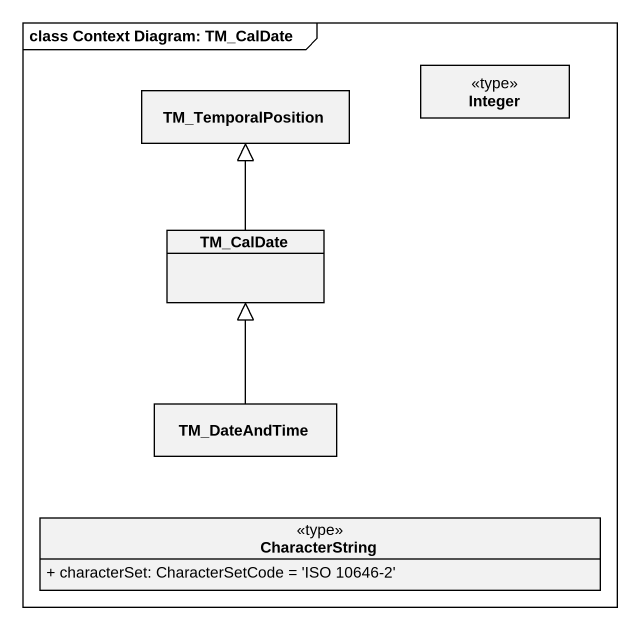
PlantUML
@startuml
mainframe class Context Diagram: TM_CalDate
hide circle
hide empty members
skinparam classAttributeIconSize 0
class Integer <<type>>
class TM_TemporalPosition
class TM_CalDate
class TM_DateAndTime
class CharacterString <<type>> {
  + characterSet: CharacterSetCode = 'ISO 10646-2'
}
TM_CalDate -up-|> TM_TemporalPosition
TM_DateAndTime -up-|> TM_CalDate
@enduml
